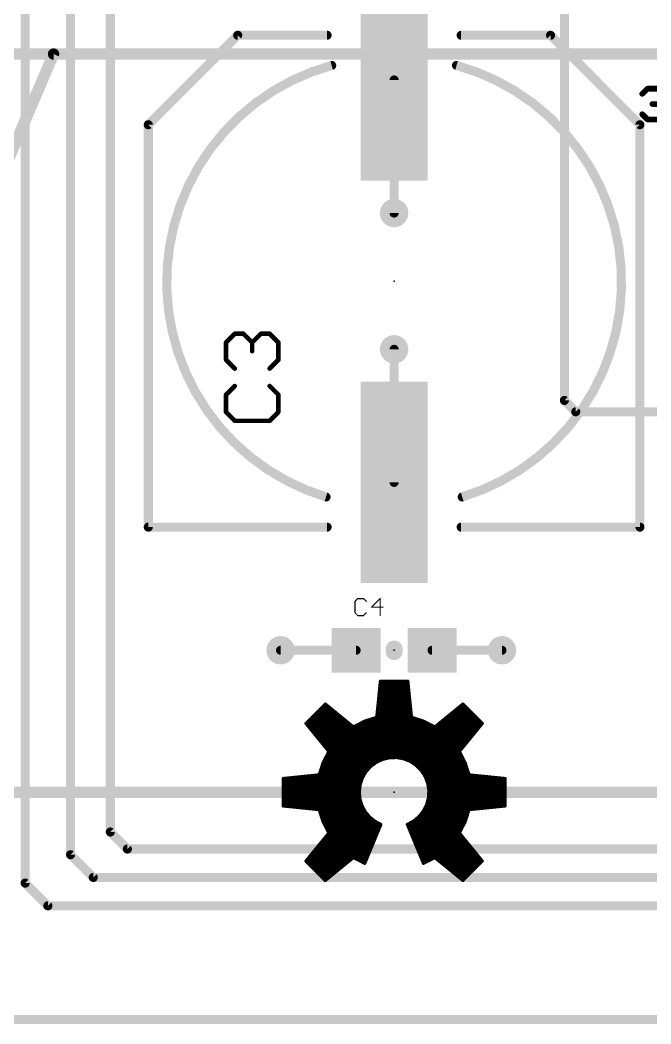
# Model space of a CAD drawing. Extents: x -0.1 to 74.4, y -25.4 to 49.6.
# Drawn here: x 10.68 to 24.8, y -0.1 to 22.35 of the extents above; entities that cross this region are included whole.
import ezdxf

# ---------------------------------------------------------------- set-up
doc = ezdxf.new("R2010")
doc.units = 0
for name, color, linetype in [('1', 12, 'CONTINUOUS'), ('15', 12, 'CONTINUOUS'), ('16', 132, 'CONTINUOUS'), ('18', 110, 'CONTINUOUS'), ('2', 132, 'CONTINUOUS'), ('20', 53, 'CONTINUOUS'), ('21', 41, 'CONTINUOUS'), ('23', 53, 'CONTINUOUS'), ('25', 253, 'CONTINUOUS')]:
    doc.layers.add(name, color=color, linetype=linetype)

# ---------------------------------------------------------------- blocks, each defined once
blk = doc.blocks.new('RECT')
blk.add_solid([(-0.5, -0.5), (0.5, -0.5), (-0.5, 0.5), (0.5, 0.5)])
blk = doc.blocks.new('ROUNDV')
at = {"const_width": 0.5}
blk.add_lwpolyline([(0, -0.25, 1), (0, 0.25, 1), (0, -0.25)], format="xyb", dxfattribs=at)

msp = doc.modelspace()

# ---------------------------------------------------------------- linework, layer by layer
at = {"layer": '1', "const_width": 0.2032}
for points in [[(22.86, 13.843), (22.86, 35.433)], [(19.05, 21.01), (19.05, 18.034)], [(19.05, 12.01), (19.05, 14.986)], [(23.114, 13.589), (22.86, 13.843)], [(29.972, 13.589), (23.114, 13.589)], [(18.2, 8.255), (16.51, 8.255)], [(19.9, 8.255), (21.463, 8.255)]]:
    msp.add_lwpolyline(points, dxfattribs=at)
at = {"layer": '1', "const_width": 0.1016}
for points in [[(19.1008, 21.01, 1), (18.9992, 21.01)], [(18.9992, 18.034, 1), (19.1008, 18.034)], [(19.1008, 14.986, 1), (18.9992, 14.986)], [(22.8959, 13.8789, 1), (22.8241, 13.8071)], [(22.8092, 13.843, 1), (22.9108, 13.843)], [(23.114, 13.6398, 1), (23.114, 13.5382)], [(23.0781, 13.5531, 1), (23.1499, 13.6249)], [(18.9992, 12.01, 1), (19.1008, 12.01)], [(16.51, 8.3058, 1), (16.51, 8.2042)], [(18.2, 8.2042, 1), (18.2, 8.3058)], [(19.9, 8.3058, 1), (19.9, 8.2042)], [(21.463, 8.2042, 1), (21.463, 8.3058)]]:
    msp.add_lwpolyline(points, format="xyb", dxfattribs=at)
at = {"layer": '15'}
for points, const_width in [([(11.43, 21.59), (7.62, 12.7)], 0.254), ([(45.72, 21.59), (11.43, 21.59)], 0.254), ([(0, 5.08), (45.72, 5.08)], 0.254), ([(71.12, 0), (2.54, 0)], 0.2032)]:
    msp.add_lwpolyline(points, dxfattribs=dict(at, const_width=const_width))
at = {"layer": '15', "const_width": 0.127}
for points in [[(11.43, 21.6535, 1), (11.43, 21.5265)], [(11.4884, 21.565, 1), (11.3716, 21.615)]]:
    msp.add_lwpolyline(points, format="xyb", dxfattribs=at)
at = {"layer": '16', "const_width": 0.2032}
for points in [[(11.811, 3.683), (11.811, 30.861)], [(10.795, 3.048), (10.795, 30.353)], [(12.7, 4.191), (12.7, 25.019)], [(13.081, 3.81), (12.7, 4.191)], [(44.704, 3.81), (13.081, 3.81)], [(12.319, 3.175), (11.811, 3.683)], [(11.303, 2.54), (10.795, 3.048)], [(45.466, 3.175), (12.319, 3.175)], [(46.228, 2.54), (11.303, 2.54)], [(71.12, 0), (2.54, 0)]]:
    msp.add_lwpolyline(points, dxfattribs=at)
at = {"layer": '16', "const_width": 0.1016}
for points in [[(12.7359, 4.2269, 1), (12.6641, 4.1551)], [(12.6492, 4.191, 1), (12.7508, 4.191)], [(13.081, 3.8608, 1), (13.081, 3.7592)], [(13.0451, 3.7741, 1), (13.1169, 3.8459)], [(11.8469, 3.7189, 1), (11.7751, 3.6471)], [(11.7602, 3.683, 1), (11.8618, 3.683)], [(10.8309, 3.0839, 1), (10.7591, 3.0121)], [(12.319, 3.2258, 1), (12.319, 3.1242)], [(12.2831, 3.1391, 1), (12.3549, 3.2109)], [(10.7442, 3.048, 1), (10.8458, 3.048)], [(11.303, 2.5908, 1), (11.303, 2.4892)], [(11.2671, 2.5041, 1), (11.3389, 2.5759)]]:
    msp.add_lwpolyline(points, format="xyb", dxfattribs=at)
at = {"layer": '2', "const_width": 0.254}
for points in [[(0, 21.59), (45.72, 21.59)], [(45.72, 5.08), (10.16, 5.08)]]:
    msp.add_lwpolyline(points, dxfattribs=at)
at = {"layer": '20', "const_width": 0.2032}
msp.add_lwpolyline([(71.12, 0), (2.54, 0)], dxfattribs=at)
at = {"layer": '21'}
for points, const_width in [([(13.55, 20.01), (15.55, 22.01)], 0.2032), ([(15.55, 22.01), (17.55, 22.01)], 0.2032), ([(22.55, 22.01), (20.55, 22.01)], 0.2032), ([(22.55, 22.01), (24.55, 20.01)], 0.2032), ([(24.6017, 20.7015), (24.7161, 20.8159)], 0.127), ([(24.7161, 20.8159), (24.9449, 20.8159)], 0.127), ([(24.9449, 20.4727), (24.8305, 20.4727)], 0.127), ([(24.7161, 20.1295), (24.6017, 20.2439)], 0.127), ([(13.55, 11.01), (13.55, 20.01)], 0.2032), ([(24.55, 11.01), (24.55, 20.01)], 0.2032), ([(24.9449, 20.1295), (24.7161, 20.1295)], 0.127), ([(17.55, 11.01), (13.55, 11.01)], 0.2032), ([(24.55, 11.01), (20.55, 11.01)], 0.2032), ([(19.05, 8.2829), (19.05, 8.2271)], 0.381), ([(18.7453, 7.5614), (18.6634, 6.7547)], 0.0762), ([(18.728, 7.3914), (19.372, 7.3914)], 0.0762), ([(18.7358, 7.4676), (19.3642, 7.4676)], 0.0762), ([(18.7435, 7.5438), (19.3565, 7.5438)], 0.0762), ([(19.3547, 7.5614), (18.7453, 7.5614)], 0.0762), ([(19.4366, 6.7547), (19.3547, 7.5614)], 0.0762), ([(18.7048, 7.1628), (19.3952, 7.1628)], 0.0762), ([(18.7126, 7.239), (19.3874, 7.239)], 0.0762), ([(18.7203, 7.3152), (19.3797, 7.3152)], 0.0762), ([(17.5108, 7.05), (17.08, 6.6192)], 0.0762), ([(17.395, 6.9342), (17.6528, 6.9342)], 0.0762), ([(17.4712, 7.0104), (17.5594, 7.0104)], 0.0762), ([(18.1392, 6.5376), (17.5108, 7.05)], 0.0762), ([(18.6816, 6.9342), (19.4184, 6.9342)], 0.0762), ([(18.6894, 7.0104), (19.4106, 7.0104)], 0.0762), ([(18.6971, 7.0866), (19.4029, 7.0866)], 0.0762), ([(20.5892, 7.05), (19.9608, 6.5376)], 0.0762), ([(20.4472, 6.9342), (20.705, 6.9342)], 0.0762), ([(20.5406, 7.0104), (20.6288, 7.0104)], 0.0762), ([(21.02, 6.6192), (20.5892, 7.05)], 0.0762), ([(17.1664, 6.7056), (17.9332, 6.7056)], 0.0762), ([(17.2426, 6.7818), (17.8397, 6.7818)], 0.0762), ([(17.3188, 6.858), (17.7463, 6.858)], 0.0762), ([(18.6634, 6.7547), (18.3923, 6.6679)], 0.0762), ([(18.51, 6.7056), (19.59, 6.7056)], 0.0762), ([(18.6662, 6.7818), (19.4338, 6.7818)], 0.0762), ([(18.6739, 6.858), (19.4261, 6.858)], 0.0762), ([(19.7077, 6.6679), (19.4366, 6.7547)], 0.0762), ([(20.1668, 6.7056), (20.9336, 6.7056)], 0.0762), ([(20.2603, 6.7818), (20.8574, 6.7818)], 0.0762), ([(20.3537, 6.858), (20.7812, 6.858)], 0.0762), ([(17.08, 6.6192), (17.5924, 5.9908)], 0.0762), ([(17.0902, 6.6294), (18.0266, 6.6294)], 0.0762), ([(17.1338, 6.5532), (18.1201, 6.5532)], 0.0762), ([(17.1959, 6.477), (20.904, 6.477)], 0.0762), ([(18.3923, 6.6679), (18.1392, 6.5376)], 0.0762), ([(18.1695, 6.5532), (19.9305, 6.5532)], 0.0762), ([(18.3175, 6.6294), (19.7825, 6.6294)], 0.0762), ([(19.9608, 6.5376), (19.7077, 6.6679)], 0.0762), ([(19.9799, 6.5532), (20.9662, 6.5532)], 0.0762), ([(20.0734, 6.6294), (21.0098, 6.6294)], 0.0762), ([(20.5076, 5.9908), (21.02, 6.6192)], 0.0762), ([(17.2581, 6.4008), (20.8419, 6.4008)], 0.0762), ([(17.3202, 6.3246), (20.7798, 6.3246)], 0.0762), ([(17.3824, 6.2484), (20.7176, 6.2484)], 0.0762), ([(17.4445, 6.1722), (20.6555, 6.1722)], 0.0762), ([(17.5066, 6.096), (20.5934, 6.096)], 0.0762), ([(17.5924, 5.9908), (17.4621, 5.7377)], 0.0762), ([(17.5289, 5.8674), (20.5711, 5.8674)], 0.0762), ([(17.5681, 5.9436), (20.5319, 5.9436)], 0.0762), ([(17.5688, 6.0198), (20.5312, 6.0198)], 0.0762), ([(18.6468, 5.7492), (18.7919, 5.8174)], 0.0762), ([(18.7919, 5.8174), (18.948, 5.8546)], 0.0762), ([(18.948, 5.8546), (19.1084, 5.8591)], 0.0762), ([(19.1084, 5.8591), (19.2663, 5.8308)], 0.0762), ([(19.2663, 5.8308), (19.415, 5.7708)], 0.0762), ([(20.6379, 5.7377), (20.5076, 5.9908)], 0.0762), ([(17.4621, 5.7377), (17.3753, 5.4666)], 0.0762), ([(17.4304, 5.6388), (18.5064, 5.6388)], 0.0762), ([(17.4548, 5.715), (18.6013, 5.715)], 0.0762), ([(17.4896, 5.7912), (18.7361, 5.7912)], 0.0762), ([(18.4128, 5.5321), (18.5186, 5.6527)], 0.0762), ([(18.5186, 5.6527), (18.6468, 5.7492)], 0.0762), ([(19.3643, 5.7912), (20.6104, 5.7912)], 0.0762), ([(19.415, 5.7708), (19.5484, 5.6816)], 0.0762), ([(19.4985, 5.715), (20.6452, 5.715)], 0.0762), ([(19.5484, 5.6816), (19.6608, 5.5671)], 0.0762), ([(19.5905, 5.6388), (20.6696, 5.6388)], 0.0762), ([(20.7247, 5.4666), (20.6379, 5.7377)], 0.0762), ([(17.3753, 5.4666), (16.5686, 5.3847)], 0.0762), ([(16.5686, 5.3847), (16.5686, 4.7753)], 0.0762), ([(16.8198, 5.4102), (18.3439, 5.4102)], 0.0762), ([(17.3816, 5.4864), (18.387, 5.4864)], 0.0762), ([(17.406, 5.5626), (18.4395, 5.5626)], 0.0762), ([(18.2852, 5.2396), (18.3339, 5.3924)], 0.0762), ([(18.3339, 5.3924), (18.4128, 5.5321)], 0.0762), ([(19.6608, 5.5671), (19.7474, 5.4321)], 0.0762), ([(19.6637, 5.5626), (20.694, 5.5626)], 0.0762), ([(19.7126, 5.4864), (20.7184, 5.4864)], 0.0762), ([(19.7474, 5.4321), (19.8046, 5.2822)], 0.0762), ([(19.7558, 5.4102), (21.2802, 5.4102)], 0.0762), ([(21.5314, 5.3847), (20.7247, 5.4666)], 0.0762), ([(21.5314, 4.7753), (21.5314, 5.3847)], 0.0762), ([(16.5686, 5.334), (18.3153, 5.334)], 0.0762), ([(16.5686, 5.2578), (18.291, 5.2578)], 0.0762), ([(16.5686, 5.1816), (18.2792, 5.1816)], 0.0762), ([(18.2687, 5.08), (18.2852, 5.2396)], 0.0762), ([(19.7849, 5.334), (21.5314, 5.334)], 0.0762), ([(19.8046, 5.2822), (19.83, 5.1238)], 0.0762), ([(19.8086, 5.2578), (21.5314, 5.2578)], 0.0762), ([(19.8208, 5.1816), (21.5314, 5.1816)], 0.0762), ([(16.5686, 5.1054), (18.2713, 5.1054)], 0.0762), ([(16.5686, 5.0292), (18.2737, 5.0292)], 0.0762), ([(16.5686, 4.953), (18.2812, 4.953)], 0.0762), ([(18.2837, 4.9276), (18.2687, 5.08)], 0.0762), ([(18.3282, 4.781), (18.2837, 4.9276)], 0.0762), ([(19.8225, 4.9636), (19.7825, 4.8082)], 0.0762), ([(19.8198, 4.953), (21.5314, 4.953)], 0.0762), ([(19.83, 5.1238), (19.8225, 4.9636)], 0.0762), ([(19.8256, 5.0292), (21.5314, 5.0292)], 0.0762), ([(19.8292, 5.1054), (21.5314, 5.1054)], 0.0762), ([(16.5686, 4.8768), (18.2991, 4.8768)], 0.0762), ([(16.5686, 4.8006), (18.3222, 4.8006)], 0.0762), ([(16.5686, 4.7753), (17.3753, 4.6934)], 0.0762), ([(17.07, 4.7244), (18.3584, 4.7244)], 0.0762), ([(17.3753, 4.6934), (17.4621, 4.4223)], 0.0762), ([(18.4004, 4.6459), (18.3282, 4.781)], 0.0762), ([(19.7825, 4.8082), (19.7115, 4.6644)], 0.0762), ([(19.7411, 4.7244), (21.03, 4.7244)], 0.0762), ([(19.7787, 4.8006), (21.5314, 4.8006)], 0.0762), ([(19.8002, 4.8768), (21.5314, 4.8768)], 0.0762), ([(20.6379, 4.4223), (20.7247, 4.6934)], 0.0762), ([(20.7247, 4.6934), (21.5314, 4.7753)], 0.0762), ([(17.3898, 4.6482), (18.3992, 4.6482)], 0.0762), ([(17.4141, 4.572), (18.461, 4.572)], 0.0762), ([(17.4385, 4.4958), (18.5362, 4.4958)], 0.0762), ([(18.4975, 4.5275), (18.4004, 4.6459)], 0.0762), ([(18.6159, 4.4304), (18.4975, 4.5275)], 0.0762), ([(19.6127, 4.538), (19.4901, 4.4345)], 0.0762), ([(19.5627, 4.4958), (20.6615, 4.4958)], 0.0762), ([(19.7115, 4.6644), (19.6127, 4.538)], 0.0762), ([(19.6393, 4.572), (20.6858, 4.572)], 0.0762), ([(19.6989, 4.6482), (20.7102, 4.6482)], 0.0762), ([(17.4621, 4.4223), (17.5924, 4.1692)], 0.0762), ([(17.4634, 4.4196), (18.6361, 4.4196)], 0.0762), ([(17.5027, 4.3434), (18.7449, 4.3434)], 0.0762), ([(17.5419, 4.2672), (18.7133, 4.2672)], 0.0762), ([(18.3922, 3.492), (18.751, 4.3582)], 0.0762), ([(18.751, 4.3582), (18.6159, 4.4304)], 0.0762), ([(19.4901, 4.4345), (19.349, 4.3582)], 0.0762), ([(19.349, 4.3582), (19.7078, 3.492)], 0.0762), ([(19.3551, 4.3434), (20.5973, 4.3434)], 0.0762), ([(19.3867, 4.2672), (20.5581, 4.2672)], 0.0762), ([(19.4626, 4.4196), (20.6365, 4.4196)], 0.0762), ([(20.5076, 4.1692), (20.6379, 4.4223)], 0.0762), ([(17.5924, 4.1692), (17.08, 3.5408)], 0.0762), ([(17.4859, 4.0386), (18.6186, 4.0386)], 0.0762), ([(17.548, 4.1148), (18.6502, 4.1148)], 0.0762), ([(17.5812, 4.191), (18.6817, 4.191)], 0.0762), ([(19.4183, 4.191), (20.5188, 4.191)], 0.0762), ([(19.4498, 4.1148), (20.552, 4.1148)], 0.0762), ([(19.4814, 4.0386), (20.6141, 4.0386)], 0.0762), ([(21.02, 3.5408), (20.5076, 4.1692)], 0.0762), ([(17.2995, 3.81), (18.5239, 3.81)], 0.0762), ([(17.3616, 3.8862), (18.5555, 3.8862)], 0.0762), ([(17.4238, 3.9624), (18.5871, 3.9624)], 0.0762), ([(19.5129, 3.9624), (20.6762, 3.9624)], 0.0762), ([(19.5445, 3.8862), (20.7384, 3.8862)], 0.0762), ([(19.5761, 3.81), (20.8005, 3.81)], 0.0762), ([(17.1131, 3.5814), (18.0889, 3.5814)], 0.0762), ([(17.1752, 3.6576), (18.4608, 3.6576)], 0.0762), ([(17.2374, 3.7338), (18.4924, 3.7338)], 0.0762), ([(17.5108, 3.11), (18.1392, 3.6224)], 0.0762), ([(18.1392, 3.6224), (18.3922, 3.492)], 0.0762), ([(18.2187, 3.5814), (18.4292, 3.5814)], 0.0762), ([(19.6076, 3.7338), (20.8626, 3.7338)], 0.0762), ([(19.6392, 3.6576), (20.9248, 3.6576)], 0.0762), ([(19.6708, 3.5814), (19.8813, 3.5814)], 0.0762), ([(19.7078, 3.492), (19.9608, 3.6224)], 0.0762), ([(19.9608, 3.6224), (20.5892, 3.11)], 0.0762), ([(20.0111, 3.5814), (20.9869, 3.5814)], 0.0762), ([(17.08, 3.5408), (17.5108, 3.11)], 0.0762), ([(17.1156, 3.5052), (17.9955, 3.5052)], 0.0762), ([(17.1918, 3.429), (17.902, 3.429)], 0.0762), ([(17.268, 3.3528), (17.8086, 3.3528)], 0.0762), ([(18.3666, 3.5052), (18.3977, 3.5052)], 0.0762), ([(19.7023, 3.5052), (19.7334, 3.5052)], 0.0762), ([(20.1045, 3.5052), (20.9844, 3.5052)], 0.0762), ([(20.198, 3.429), (20.9082, 3.429)], 0.0762), ([(20.2914, 3.3528), (20.832, 3.3528)], 0.0762), ([(20.5892, 3.11), (21.02, 3.5408)], 0.0762), ([(17.3442, 3.2766), (17.7151, 3.2766)], 0.0762), ([(17.4204, 3.2004), (17.6217, 3.2004)], 0.0762), ([(17.4966, 3.1242), (17.5282, 3.1242)], 0.0762), ([(20.3849, 3.2766), (20.7558, 3.2766)], 0.0762), ([(20.4783, 3.2004), (20.6796, 3.2004)], 0.0762), ([(20.5718, 3.1242), (20.6034, 3.1242)], 0.0762)]:
    msp.add_lwpolyline(points, dxfattribs=dict(at, const_width=const_width))
for points, const_width in [([(15.55, 22.0608, 1), (15.55, 21.9592)], 0.1016), ([(15.5859, 21.9741, 1), (15.5141, 22.0459)], 0.1016), ([(17.55, 21.9592, 1), (17.55, 22.0608)], 0.1016), ([(20.55, 22.0608, 1), (20.55, 21.9592)], 0.1016), ([(22.5859, 22.0459, 1), (22.5141, 21.9741)], 0.1016), ([(22.55, 21.9592, 1), (22.55, 22.0608)], 0.1016), ([(17.653, 21.336, 0.7516), (17.526, 11.684)], 0.2032), ([(17.6665, 21.287, 1), (17.6395, 21.385)], 0.1016), ([(20.574, 11.684, 0.7516), (20.447, 21.336)], 0.2032), ([(20.4605, 21.385, 1), (20.4335, 21.287)], 0.1016), ([(24.5792, 20.7239, 1), (24.6241, 20.679)], 0.0635), ([(24.7161, 20.8476, 1), (24.7161, 20.7841)], 0.0635), ([(24.7385, 20.7934, 1), (24.6936, 20.8383)], 0.0635), ([(24.8305, 20.5044, 1), (24.8305, 20.4409)], 0.0635), ([(24.6241, 20.2663, 1), (24.5792, 20.2214)], 0.0635), ([(13.6008, 20.01, 1), (13.4992, 20.01)], 0.1016), ([(13.5141, 20.0459, 1), (13.5859, 19.9741)], 0.1016), ([(24.6008, 20.01, 1), (24.4992, 20.01)], 0.1016), ([(24.5141, 19.9741, 1), (24.5859, 20.0459)], 0.1016), ([(24.7161, 20.1612, 1), (24.7161, 20.0978)], 0.0635), ([(24.6936, 20.107, 1), (24.7385, 20.152)], 0.0635), ([(17.5112, 11.6354, 1), (17.5408, 11.7326)], 0.1016), ([(20.5592, 11.7326, 1), (20.5888, 11.6354)], 0.1016), ([(13.55, 11.0608, 1), (13.55, 10.9592)], 0.1016), ([(13.4992, 11.01, 1), (13.6008, 11.01)], 0.1016), ([(17.55, 10.9592, 1), (17.55, 11.0608)], 0.1016), ([(20.55, 11.0608, 1), (20.55, 10.9592)], 0.1016), ([(24.4992, 11.01, 1), (24.6008, 11.01)], 0.1016), ([(24.55, 10.9592, 1), (24.55, 11.0608)], 0.1016), ([(19.1453, 8.2829, 1), (18.9548, 8.2829)], 0.1905), ([(18.9548, 8.2271, 1), (19.1453, 8.2271)], 0.1905), ([(18.728, 7.4104, 1), (18.728, 7.3723)], 0.0381), ([(18.7358, 7.4867, 1), (18.7358, 7.4486)], 0.0381), ([(18.7435, 7.5629, 1), (18.7435, 7.5248)], 0.0381), ([(18.7453, 7.5805, 1), (18.7453, 7.5424)], 0.0381), ([(18.7643, 7.5595, 1), (18.7263, 7.5633)], 0.0381), ([(19.3737, 7.5633, 1), (19.3357, 7.5595)], 0.0381), ([(19.3547, 7.5424, 1), (19.3547, 7.5805)], 0.0381), ([(19.3565, 7.5248, 1), (19.3565, 7.5629)], 0.0381), ([(19.3642, 7.4486, 1), (19.3642, 7.4867)], 0.0381), ([(19.372, 7.3723, 1), (19.372, 7.4104)], 0.0381), ([(18.7048, 7.1819, 1), (18.7048, 7.1438)], 0.0381), ([(18.7126, 7.2581, 1), (18.7126, 7.22)], 0.0381), ([(18.7203, 7.3342, 1), (18.7203, 7.2961)], 0.0381), ([(19.3797, 7.2961, 1), (19.3797, 7.3342)], 0.0381), ([(19.3874, 7.22, 1), (19.3874, 7.2581)], 0.0381), ([(19.3952, 7.1438, 1), (19.3952, 7.1819)], 0.0381), ([(17.395, 6.9533, 1), (17.395, 6.9152)], 0.0381), ([(17.4712, 7.0295, 1), (17.4712, 6.9914)], 0.0381), ([(17.5228, 7.0648, 1), (17.4988, 7.0352)], 0.0381), ([(17.5243, 7.0365, 1), (17.4973, 7.0635)], 0.0381), ([(17.5594, 6.9914, 1), (17.5594, 7.0295)], 0.0381), ([(17.6528, 6.9152, 1), (17.6528, 6.9533)], 0.0381), ([(18.6816, 6.9533, 1), (18.6816, 6.9152)], 0.0381), ([(18.6894, 7.0295, 1), (18.6894, 6.9914)], 0.0381), ([(18.6971, 7.1057, 1), (18.6971, 7.0676)], 0.0381), ([(19.4029, 7.0676, 1), (19.4029, 7.1057)], 0.0381), ([(19.4106, 6.9914, 1), (19.4106, 7.0295)], 0.0381), ([(19.4184, 6.9152, 1), (19.4184, 6.9533)], 0.0381), ([(20.4472, 6.9533, 1), (20.4472, 6.9152)], 0.0381), ([(20.5406, 7.0295, 1), (20.5406, 6.9914)], 0.0381), ([(20.6027, 7.0635, 1), (20.5757, 7.0365)], 0.0381), ([(20.6012, 7.0352, 1), (20.5772, 7.0648)], 0.0381), ([(20.6288, 6.9914, 1), (20.6288, 7.0295)], 0.0381), ([(20.705, 6.9152, 1), (20.705, 6.9533)], 0.0381), ([(17.1664, 6.7247, 1), (17.1664, 6.6866)], 0.0381), ([(17.2426, 6.8009, 1), (17.2426, 6.7628)], 0.0381), ([(17.3188, 6.8771, 1), (17.3188, 6.839)], 0.0381), ([(17.7463, 6.839, 1), (17.7463, 6.8771)], 0.0381), ([(17.8397, 6.7628, 1), (17.8397, 6.8009)], 0.0381), ([(17.9332, 6.6866, 1), (17.9332, 6.7247)], 0.0381), ([(18.51, 6.7247, 1), (18.51, 6.6866)], 0.0381), ([(18.6444, 6.7566, 1), (18.6824, 6.7528)], 0.0381), ([(18.6662, 6.8009, 1), (18.6662, 6.7628)], 0.0381), ([(18.6739, 6.8771, 1), (18.6739, 6.839)], 0.0381), ([(18.6692, 6.7366, 1), (18.6576, 6.7728)], 0.0381), ([(19.4424, 6.7728, 1), (19.4308, 6.7366)], 0.0381), ([(19.4176, 6.7528, 1), (19.4556, 6.7566)], 0.0381), ([(19.4261, 6.839, 1), (19.4261, 6.8771)], 0.0381), ([(19.4338, 6.7628, 1), (19.4338, 6.8009)], 0.0381), ([(19.59, 6.6866, 1), (19.59, 6.7247)], 0.0381), ([(20.1668, 6.7247, 1), (20.1668, 6.6866)], 0.0381), ([(20.2603, 6.8009, 1), (20.2603, 6.7628)], 0.0381), ([(20.3537, 6.8771, 1), (20.3537, 6.839)], 0.0381), ([(20.7812, 6.839, 1), (20.7812, 6.8771)], 0.0381), ([(20.8574, 6.7628, 1), (20.8574, 6.8009)], 0.0381), ([(20.9336, 6.6866, 1), (20.9336, 6.7247)], 0.0381), ([(17.0948, 6.6312, 1), (17.0652, 6.6072)], 0.0381), ([(17.0665, 6.6327, 1), (17.0935, 6.6057)], 0.0381), ([(17.0902, 6.6485, 1), (17.0902, 6.6104)], 0.0381), ([(17.1338, 6.5723, 1), (17.1338, 6.5342)], 0.0381), ([(17.1959, 6.4961, 1), (17.1959, 6.458)], 0.0381), ([(18.0266, 6.6104, 1), (18.0266, 6.6485)], 0.0381), ([(18.1201, 6.5342, 1), (18.1201, 6.5723)], 0.0381), ([(18.1305, 6.5545, 1), (18.1479, 6.5207)], 0.0381), ([(18.1272, 6.5228, 1), (18.1512, 6.5524)], 0.0381), ([(18.1695, 6.5723, 1), (18.1695, 6.5342)], 0.0381), ([(18.3175, 6.6485, 1), (18.3175, 6.6104)], 0.0381), ([(18.3865, 6.6861, 1), (18.3981, 6.6498)], 0.0381), ([(18.401, 6.651, 1), (18.3836, 6.6849)], 0.0381), ([(19.7164, 6.6849, 1), (19.699, 6.651)], 0.0381), ([(19.7019, 6.6498, 1), (19.7135, 6.6861)], 0.0381), ([(19.7825, 6.6104, 1), (19.7825, 6.6485)], 0.0381), ([(19.9305, 6.5342, 1), (19.9305, 6.5723)], 0.0381), ([(19.9488, 6.5524, 1), (19.9728, 6.5228)], 0.0381), ([(19.9521, 6.5207, 1), (19.9695, 6.5545)], 0.0381), ([(19.9799, 6.5723, 1), (19.9799, 6.5342)], 0.0381), ([(20.0734, 6.6485, 1), (20.0734, 6.6104)], 0.0381), ([(20.904, 6.458, 1), (20.904, 6.4961)], 0.0381), ([(20.9662, 6.5342, 1), (20.9662, 6.5723)], 0.0381), ([(21.0348, 6.6072, 1), (21.0052, 6.6312)], 0.0381), ([(21.0065, 6.6057, 1), (21.0335, 6.6327)], 0.0381), ([(21.0098, 6.6104, 1), (21.0098, 6.6485)], 0.0381), ([(17.2581, 6.4199, 1), (17.2581, 6.3818)], 0.0381), ([(17.3202, 6.3437, 1), (17.3202, 6.3056)], 0.0381), ([(17.3824, 6.2675, 1), (17.3824, 6.2294)], 0.0381), ([(20.7176, 6.2294, 1), (20.7176, 6.2675)], 0.0381), ([(20.7798, 6.3056, 1), (20.7798, 6.3437)], 0.0381), ([(20.8419, 6.3818, 1), (20.8419, 6.4199)], 0.0381), ([(17.4445, 6.1913, 1), (17.4445, 6.1532)], 0.0381), ([(17.5066, 6.1151, 1), (17.5066, 6.077)], 0.0381), ([(20.5934, 6.077, 1), (20.5934, 6.1151)], 0.0381), ([(20.6555, 6.1532, 1), (20.6555, 6.1913)], 0.0381), ([(17.5289, 5.8864, 1), (17.5289, 5.8483)], 0.0381), ([(17.5681, 5.9627, 1), (17.5681, 5.9245)], 0.0381), ([(17.5688, 6.0389, 1), (17.5688, 6.0008)], 0.0381), ([(17.6093, 5.9821, 1), (17.5755, 5.9995)], 0.0381), ([(17.5776, 5.9788, 1), (17.6072, 6.0028)], 0.0381), ([(18.7875, 5.836, 1), (18.7963, 5.7989)], 0.0381), ([(18.8, 5.8002, 1), (18.7838, 5.8347)], 0.0381), ([(18.9475, 5.8736, 1), (18.9485, 5.8356)], 0.0381), ([(18.9524, 5.8361, 1), (18.9436, 5.8731)], 0.0381), ([(19.1117, 5.8779, 1), (19.105, 5.8403)], 0.0381), ([(19.1089, 5.8401, 1), (19.1078, 5.8781)], 0.0381), ([(19.2734, 5.8484, 1), (19.2591, 5.8131)], 0.0381), ([(19.2629, 5.812, 1), (19.2696, 5.8495)], 0.0381), ([(20.5245, 5.9995, 1), (20.4907, 5.9821)], 0.0381), ([(20.4928, 6.0028, 1), (20.5224, 5.9788)], 0.0381), ([(20.5312, 6.0008, 1), (20.5312, 6.0389)], 0.0381), ([(20.5319, 5.9245, 1), (20.5319, 5.9627)], 0.0381), ([(20.5711, 5.8483, 1), (20.5711, 5.8864)], 0.0381), ([(17.4304, 5.6579, 1), (17.4304, 5.6198)], 0.0381), ([(17.4548, 5.734, 1), (17.4548, 5.6959)], 0.0381), ([(17.4451, 5.7464, 1), (17.479, 5.729)], 0.0381), ([(17.4802, 5.7319, 1), (17.4439, 5.7435)], 0.0381), ([(17.4896, 5.8102, 1), (17.4896, 5.7721)], 0.0381), ([(18.5071, 5.6679, 1), (18.53, 5.6375)], 0.0381), ([(18.5329, 5.6402, 1), (18.5042, 5.6653)], 0.0381), ([(18.5064, 5.6198, 1), (18.5064, 5.6579)], 0.0381), ([(18.6013, 5.6959, 1), (18.6013, 5.734)], 0.0381), ([(18.6386, 5.7664, 1), (18.6549, 5.7319)], 0.0381), ([(18.6582, 5.734, 1), (18.6353, 5.7644)], 0.0381), ([(18.7361, 5.7721, 1), (18.7361, 5.8102)], 0.0381), ([(19.3643, 5.8102, 1), (19.3643, 5.7721)], 0.0381), ([(19.4256, 5.7866, 1), (19.4045, 5.7549)], 0.0381), ([(19.4079, 5.7531, 1), (19.4222, 5.7884)], 0.0381), ([(19.4985, 5.734, 1), (19.4985, 5.6959)], 0.0381), ([(19.562, 5.695, 1), (19.5348, 5.6683)], 0.0381), ([(19.5378, 5.6658, 1), (19.559, 5.6975)], 0.0381), ([(19.5905, 5.6579, 1), (19.5905, 5.6198)], 0.0381), ([(20.6104, 5.7721, 1), (20.6104, 5.8102)], 0.0381), ([(20.6561, 5.7435, 1), (20.6198, 5.7319)], 0.0381), ([(20.621, 5.729, 1), (20.6549, 5.7464)], 0.0381), ([(20.6452, 5.6959, 1), (20.6452, 5.734)], 0.0381), ([(20.6696, 5.6198, 1), (20.6696, 5.6579)], 0.0381), ([(16.5877, 5.3847, 1), (16.5495, 5.3847)], 0.0381), ([(16.5667, 5.4037, 1), (16.5705, 5.3657)], 0.0381), ([(16.8198, 5.4293, 1), (16.8198, 5.3912)], 0.0381), ([(17.3572, 5.4724, 1), (17.3934, 5.4608)], 0.0381), ([(17.3816, 5.5055, 1), (17.3816, 5.4674)], 0.0381), ([(17.3772, 5.4476, 1), (17.3734, 5.4856)], 0.0381), ([(17.406, 5.5817, 1), (17.406, 5.5436)], 0.0381), ([(18.3173, 5.4018, 1), (18.3505, 5.3831)], 0.0381), ([(18.352, 5.3866, 1), (18.3157, 5.3982)], 0.0381), ([(18.3439, 5.3912, 1), (18.3439, 5.4293)], 0.0381), ([(18.387, 5.4674, 1), (18.387, 5.5055)], 0.0381), ([(18.3985, 5.5447, 1), (18.4271, 5.5195)], 0.0381), ([(18.4294, 5.5227, 1), (18.3962, 5.5415)], 0.0381), ([(18.4395, 5.5436, 1), (18.4395, 5.5817)], 0.0381), ([(19.6768, 5.5774, 1), (19.6448, 5.5569)], 0.0381), ([(19.6637, 5.5817, 1), (19.6637, 5.5436)], 0.0381), ([(19.6472, 5.5538, 1), (19.6744, 5.5805)], 0.0381), ([(19.7126, 5.5055, 1), (19.7126, 5.4674)], 0.0381), ([(19.7652, 5.4389, 1), (19.7296, 5.4253)], 0.0381), ([(19.7314, 5.4218, 1), (19.7635, 5.4424)], 0.0381), ([(19.7558, 5.4293, 1), (19.7558, 5.3912)], 0.0381), ([(20.694, 5.5436, 1), (20.694, 5.5817)], 0.0381), ([(20.7266, 5.4856, 1), (20.7228, 5.4476)], 0.0381), ([(20.7066, 5.4608, 1), (20.7428, 5.4724)], 0.0381), ([(20.7184, 5.4674, 1), (20.7184, 5.5055)], 0.0381), ([(21.2802, 5.3912, 1), (21.2802, 5.4293)], 0.0381), ([(21.5505, 5.3847, 1), (21.5124, 5.3847)], 0.0381), ([(21.5295, 5.3657, 1), (21.5333, 5.4037)], 0.0381), ([(16.5686, 5.3531, 1), (16.5686, 5.315)], 0.0381), ([(16.5686, 5.2769, 1), (16.5686, 5.2388)], 0.0381), ([(16.5686, 5.2007, 1), (16.5686, 5.1626)], 0.0381), ([(18.267, 5.2454, 1), (18.3033, 5.2338)], 0.0381), ([(18.3041, 5.2376, 1), (18.2662, 5.2415)], 0.0381), ([(18.2792, 5.1626, 1), (18.2792, 5.2007)], 0.0381), ([(18.291, 5.2388, 1), (18.291, 5.2769)], 0.0381), ([(18.3153, 5.315, 1), (18.3153, 5.3531)], 0.0381), ([(19.7849, 5.3531, 1), (19.7849, 5.315)], 0.0381), ([(19.8235, 5.2852, 1), (19.7858, 5.2792)], 0.0381), ([(19.7868, 5.2754, 1), (19.8224, 5.289)], 0.0381), ([(19.8086, 5.2769, 1), (19.8086, 5.2388)], 0.0381), ([(19.8208, 5.2007, 1), (19.8208, 5.1626)], 0.0381), ([(21.5314, 5.315, 1), (21.5314, 5.3531)], 0.0381), ([(21.5314, 5.2388, 1), (21.5314, 5.2769)], 0.0381), ([(21.5314, 5.1626, 1), (21.5314, 5.2007)], 0.0381), ([(16.5686, 5.1245, 1), (16.5686, 5.0864)], 0.0381), ([(16.5686, 5.0483, 1), (16.5686, 5.0102)], 0.0381), ([(16.5686, 4.9721, 1), (16.5686, 4.934)], 0.0381), ([(18.2877, 5.0819, 1), (18.2497, 5.0781)], 0.0381), ([(18.2498, 5.082, 1), (18.2876, 5.078)], 0.0381), ([(18.3019, 4.9331, 1), (18.2655, 4.922)], 0.0381), ([(18.2647, 4.9257, 1), (18.3027, 4.9294)], 0.0381), ([(18.2713, 5.0864, 1), (18.2713, 5.1245)], 0.0381), ([(18.2737, 5.0102, 1), (18.2737, 5.0483)], 0.0381), ([(18.2812, 4.934, 1), (18.2812, 4.9721)], 0.0381), ([(19.8198, 4.9721, 1), (19.8198, 4.934)], 0.0381), ([(19.8035, 4.9645, 1), (19.8416, 4.9627)], 0.0381), ([(19.841, 4.9588, 1), (19.8041, 4.9683)], 0.0381), ([(19.8256, 5.0483, 1), (19.8256, 5.0102)], 0.0381), ([(19.8292, 5.1245, 1), (19.8292, 5.0864)], 0.0381), ([(19.8491, 5.1229, 1), (19.811, 5.1247)], 0.0381), ([(19.8112, 5.1208, 1), (19.8488, 5.1268)], 0.0381), ([(21.5314, 5.0864, 1), (21.5314, 5.1245)], 0.0381), ([(21.5314, 5.0102, 1), (21.5314, 5.0483)], 0.0381), ([(21.5314, 4.934, 1), (21.5314, 4.9721)], 0.0381), ([(16.5495, 4.7753, 1), (16.5877, 4.7753)], 0.0381), ([(16.5686, 4.8959, 1), (16.5686, 4.8578)], 0.0381), ([(16.5686, 4.8197, 1), (16.5686, 4.7816)], 0.0381), ([(16.5705, 4.7943, 1), (16.5667, 4.7563)], 0.0381), ([(17.07, 4.7435, 1), (17.07, 4.7054)], 0.0381), ([(17.3934, 4.6992, 1), (17.3572, 4.6876)], 0.0381), ([(17.3734, 4.6744, 1), (17.3772, 4.7124)], 0.0381), ([(18.2991, 4.8578, 1), (18.2991, 4.8959)], 0.0381), ([(18.345, 4.79, 1), (18.3114, 4.772)], 0.0381), ([(18.3099, 4.7755, 1), (18.3464, 4.7865)], 0.0381), ([(18.3222, 4.7816, 1), (18.3222, 4.8197)], 0.0381), ([(18.3584, 4.7054, 1), (18.3584, 4.7435)], 0.0381), ([(19.7411, 4.7435, 1), (19.7411, 4.7054)], 0.0381), ([(19.7787, 4.8197, 1), (19.7787, 4.7816)], 0.0381), ([(19.764, 4.813, 1), (19.8009, 4.8035)], 0.0381), ([(19.7996, 4.7998, 1), (19.7654, 4.8167)], 0.0381), ([(19.8002, 4.8959, 1), (19.8002, 4.8578)], 0.0381), ([(20.7228, 4.7124, 1), (20.7266, 4.6744)], 0.0381), ([(20.7428, 4.6876, 1), (20.7066, 4.6992)], 0.0381), ([(21.03, 4.7054, 1), (21.03, 4.7435)], 0.0381), ([(21.5124, 4.7753, 1), (21.5505, 4.7753)], 0.0381), ([(21.5333, 4.7563, 1), (21.5295, 4.7943)], 0.0381), ([(21.5314, 4.8578, 1), (21.5314, 4.8959)], 0.0381), ([(21.5314, 4.7816, 1), (21.5314, 4.8197)], 0.0381), ([(17.3898, 4.6673, 1), (17.3898, 4.6292)], 0.0381), ([(17.4141, 4.5911, 1), (17.4141, 4.553)], 0.0381), ([(17.4385, 4.5149, 1), (17.4385, 4.4768)], 0.0381), ([(18.4151, 4.658, 1), (18.3856, 4.6339)], 0.0381), ([(18.3836, 4.637, 1), (18.4172, 4.6549)], 0.0381), ([(18.3992, 4.6292, 1), (18.3992, 4.6673)], 0.0381), ([(18.461, 4.553, 1), (18.461, 4.5911)], 0.0381), ([(18.5096, 4.5423, 1), (18.4854, 4.5128)], 0.0381), ([(18.4828, 4.5155, 1), (18.5123, 4.5396)], 0.0381), ([(18.5362, 4.4768, 1), (18.5362, 4.5149)], 0.0381), ([(19.5627, 4.5149, 1), (19.5627, 4.4768)], 0.0381), ([(19.5977, 4.5497, 1), (19.6277, 4.5263)], 0.0381), ([(19.625, 4.5234, 1), (19.6004, 4.5526)], 0.0381), ([(19.6393, 4.5911, 1), (19.6393, 4.553)], 0.0381), ([(19.6989, 4.6673, 1), (19.6989, 4.6292)], 0.0381), ([(19.6944, 4.6728, 1), (19.7286, 4.6559)], 0.0381), ([(19.7265, 4.6526, 1), (19.6965, 4.6761)], 0.0381), ([(20.6615, 4.4768, 1), (20.6615, 4.5149)], 0.0381), ([(20.6858, 4.553, 1), (20.6858, 4.5911)], 0.0381), ([(20.7102, 4.6292, 1), (20.7102, 4.6673)], 0.0381), ([(17.479, 4.431, 1), (17.4451, 4.4136)], 0.0381), ([(17.4439, 4.4165, 1), (17.4802, 4.4281)], 0.0381), ([(17.4634, 4.4386, 1), (17.4634, 4.4005)], 0.0381), ([(17.5027, 4.3624, 1), (17.5027, 4.3243)], 0.0381), ([(17.5419, 4.2862, 1), (17.5419, 4.2481)], 0.0381), ([(18.6249, 4.4472, 1), (18.6069, 4.4136)], 0.0381), ([(18.6038, 4.4157, 1), (18.628, 4.4451)], 0.0381), ([(18.6361, 4.4005, 1), (18.6361, 4.4386)], 0.0381), ([(18.7133, 4.2481, 1), (18.7133, 4.2862)], 0.0381), ([(18.7686, 4.3509, 1), (18.7334, 4.3655)], 0.0381), ([(18.742, 4.3414, 1), (18.76, 4.375)], 0.0381), ([(18.7449, 4.3243, 1), (18.7449, 4.3624)], 0.0381), ([(19.3399, 4.375, 1), (19.3581, 4.3414)], 0.0381), ([(19.3666, 4.3655, 1), (19.3314, 4.3509)], 0.0381), ([(19.3551, 4.3624, 1), (19.3551, 4.3243)], 0.0381), ([(19.3867, 4.2862, 1), (19.3867, 4.2481)], 0.0381), ([(19.4626, 4.4386, 1), (19.4626, 4.4005)], 0.0381), ([(19.4778, 4.449, 1), (19.5024, 4.4199)], 0.0381), ([(19.4992, 4.4177, 1), (19.4811, 4.4512)], 0.0381), ([(20.5581, 4.2481, 1), (20.5581, 4.2862)], 0.0381), ([(20.5973, 4.3243, 1), (20.5973, 4.3624)], 0.0381), ([(20.6198, 4.4281, 1), (20.6561, 4.4165)], 0.0381), ([(20.6549, 4.4136, 1), (20.621, 4.431)], 0.0381), ([(20.6365, 4.4005, 1), (20.6365, 4.4386)], 0.0381), ([(17.4859, 4.0577, 1), (17.4859, 4.0196)], 0.0381), ([(17.548, 4.1338, 1), (17.548, 4.0957)], 0.0381), ([(17.5812, 4.21, 1), (17.5812, 4.1719)], 0.0381), ([(17.5755, 4.1605, 1), (17.6093, 4.1779)], 0.0381), ([(17.6072, 4.1572, 1), (17.5776, 4.1812)], 0.0381), ([(18.6186, 4.0196, 1), (18.6186, 4.0577)], 0.0381), ([(18.6502, 4.0957, 1), (18.6502, 4.1338)], 0.0381), ([(18.6817, 4.1719, 1), (18.6817, 4.21)], 0.0381), ([(19.4183, 4.21, 1), (19.4183, 4.1719)], 0.0381), ([(19.4498, 4.1338, 1), (19.4498, 4.0957)], 0.0381), ([(19.4814, 4.0577, 1), (19.4814, 4.0196)], 0.0381), ([(20.5224, 4.1812, 1), (20.4928, 4.1572)], 0.0381), ([(20.4907, 4.1779, 1), (20.5245, 4.1605)], 0.0381), ([(20.5188, 4.1719, 1), (20.5188, 4.21)], 0.0381), ([(20.552, 4.0957, 1), (20.552, 4.1338)], 0.0381), ([(20.6141, 4.0196, 1), (20.6141, 4.0577)], 0.0381), ([(17.2995, 3.8291, 1), (17.2995, 3.791)], 0.0381), ([(17.3616, 3.9053, 1), (17.3616, 3.8672)], 0.0381), ([(17.4238, 3.9815, 1), (17.4238, 3.9434)], 0.0381), ([(18.5239, 3.791, 1), (18.5239, 3.8291)], 0.0381), ([(18.5555, 3.8672, 1), (18.5555, 3.9053)], 0.0381), ([(18.5871, 3.9434, 1), (18.5871, 3.9815)], 0.0381), ([(19.5129, 3.9815, 1), (19.5129, 3.9434)], 0.0381), ([(19.5445, 3.9053, 1), (19.5445, 3.8672)], 0.0381), ([(19.5761, 3.8291, 1), (19.5761, 3.791)], 0.0381), ([(20.6762, 3.9434, 1), (20.6762, 3.9815)], 0.0381), ([(20.7384, 3.8672, 1), (20.7384, 3.9053)], 0.0381), ([(20.8005, 3.791, 1), (20.8005, 3.8291)], 0.0381), ([(17.1131, 3.6005, 1), (17.1131, 3.5624)], 0.0381), ([(17.1752, 3.6766, 1), (17.1752, 3.6385)], 0.0381), ([(17.2374, 3.7529, 1), (17.2374, 3.7147)], 0.0381), ([(18.0889, 3.5624, 1), (18.0889, 3.6005)], 0.0381), ([(18.1479, 3.6393, 1), (18.1305, 3.6055)], 0.0381), ([(18.1512, 3.6076, 1), (18.1272, 3.6372)], 0.0381), ([(18.2187, 3.6005, 1), (18.2187, 3.5624)], 0.0381), ([(18.4292, 3.5624, 1), (18.4292, 3.6005)], 0.0381), ([(18.4608, 3.6385, 1), (18.4608, 3.6766)], 0.0381), ([(18.4924, 3.7147, 1), (18.4924, 3.7529)], 0.0381), ([(19.6076, 3.7529, 1), (19.6076, 3.7147)], 0.0381), ([(19.6392, 3.6766, 1), (19.6392, 3.6385)], 0.0381), ([(19.6708, 3.6005, 1), (19.6708, 3.5624)], 0.0381), ([(19.8813, 3.5624, 1), (19.8813, 3.6005)], 0.0381), ([(19.9728, 3.6372, 1), (19.9488, 3.6076)], 0.0381), ([(19.9695, 3.6055, 1), (19.9521, 3.6393)], 0.0381), ([(20.0111, 3.6005, 1), (20.0111, 3.5624)], 0.0381), ([(20.8626, 3.7147, 1), (20.8626, 3.7529)], 0.0381), ([(20.9248, 3.6385, 1), (20.9248, 3.6766)], 0.0381), ([(20.9869, 3.5624, 1), (20.9869, 3.6005)], 0.0381), ([(17.0935, 3.5543, 1), (17.0665, 3.5273)], 0.0381), ([(17.0652, 3.5528, 1), (17.0948, 3.5288)], 0.0381), ([(17.1156, 3.5243, 1), (17.1156, 3.4862)], 0.0381), ([(17.1918, 3.4481, 1), (17.1918, 3.41)], 0.0381), ([(17.268, 3.3719, 1), (17.268, 3.3338)], 0.0381), ([(17.8086, 3.3338, 1), (17.8086, 3.3719)], 0.0381), ([(17.902, 3.41, 1), (17.902, 3.4481)], 0.0381), ([(17.9955, 3.4862, 1), (17.9955, 3.5243)], 0.0381), ([(18.3666, 3.5243, 1), (18.3666, 3.4862)], 0.0381), ([(18.3746, 3.4993, 1), (18.4098, 3.4847)], 0.0381), ([(18.3835, 3.4751, 1), (18.4009, 3.5089)], 0.0381), ([(18.3977, 3.4862, 1), (18.3977, 3.5243)], 0.0381), ([(19.7023, 3.5243, 1), (19.7023, 3.4862)], 0.0381), ([(19.6991, 3.5089, 1), (19.7165, 3.4751)], 0.0381), ([(19.6902, 3.4847, 1), (19.7254, 3.4993)], 0.0381), ([(19.7334, 3.4862, 1), (19.7334, 3.5243)], 0.0381), ([(20.1045, 3.5243, 1), (20.1045, 3.4862)], 0.0381), ([(20.198, 3.4481, 1), (20.198, 3.41)], 0.0381), ([(20.2914, 3.3719, 1), (20.2914, 3.3338)], 0.0381), ([(20.832, 3.3338, 1), (20.832, 3.3719)], 0.0381), ([(20.9082, 3.41, 1), (20.9082, 3.4481)], 0.0381), ([(20.9844, 3.4862, 1), (20.9844, 3.5243)], 0.0381), ([(21.0052, 3.5288, 1), (21.0348, 3.5528)], 0.0381), ([(21.0335, 3.5273, 1), (21.0065, 3.5543)], 0.0381), ([(17.3442, 3.2957, 1), (17.3442, 3.2576)], 0.0381), ([(17.4204, 3.2195, 1), (17.4204, 3.1814)], 0.0381), ([(17.4966, 3.1433, 1), (17.4966, 3.1052)], 0.0381), ([(17.4988, 3.1248, 1), (17.5228, 3.0952)], 0.0381), ([(17.5282, 3.1052, 1), (17.5282, 3.1433)], 0.0381), ([(17.6217, 3.1814, 1), (17.6217, 3.2195)], 0.0381), ([(17.7151, 3.2576, 1), (17.7151, 3.2957)], 0.0381), ([(20.3849, 3.2957, 1), (20.3849, 3.2576)], 0.0381), ([(20.4783, 3.2195, 1), (20.4783, 3.1814)], 0.0381), ([(20.5718, 3.1433, 1), (20.5718, 3.1052)], 0.0381), ([(20.5772, 3.0952, 1), (20.6012, 3.1248)], 0.0381), ([(20.6034, 3.1052, 1), (20.6034, 3.1433)], 0.0381), ([(20.6796, 3.1814, 1), (20.6796, 3.2195)], 0.0381), ([(20.7558, 3.2576, 1), (20.7558, 3.2957)], 0.0381), ([(17.4973, 3.0965, 1), (17.5243, 3.1235)], 0.0381), ([(20.5757, 3.1235, 1), (20.6027, 3.0965)], 0.0381)]:
    msp.add_lwpolyline(points, format="xyb", dxfattribs=dict(at, const_width=const_width))
at = {"layer": '23'}
for p in [(19.05, 16.51), (19.05, 8.255), (19.05, 5.08)]:
    msp.add_point(p, dxfattribs=at)
at = {"layer": '25'}
for points, const_width in [([(15.2898, 15.1399), (15.4847, 15.3348)], 0.1016), ([(15.4847, 15.3348), (15.6796, 15.3348)], 0.1016), ([(15.6796, 15.3348), (15.8745, 15.1399)], 0.1016), ([(15.8745, 15.1399), (16.0694, 15.3348)], 0.1016), ([(16.0694, 15.3348), (16.2643, 15.3348)], 0.1016), ([(16.2643, 15.3348), (16.4592, 15.1399)], 0.1016), ([(15.2898, 14.7501), (15.2898, 15.1399)], 0.1016), ([(15.8745, 15.1399), (15.8745, 14.945)], 0.1016), ([(16.4592, 15.1399), (16.4592, 14.7501)], 0.1016), ([(15.4847, 14.5552), (15.2898, 14.7501)], 0.1016), ([(16.4592, 14.7501), (16.2643, 14.5552)], 0.1016), ([(15.4847, 14.1654), (15.2898, 13.9705)], 0.1016), ([(16.4592, 13.9705), (16.2643, 14.1654)], 0.1016), ([(15.2898, 13.9705), (15.2898, 13.5807)], 0.1016), ([(16.4592, 13.5807), (16.4592, 13.9705)], 0.1016), ([(15.2898, 13.5807), (15.4847, 13.3858)], 0.1016), ([(16.2643, 13.3858), (16.4592, 13.5807)], 0.1016), ([(15.4847, 13.3858), (16.2643, 13.3858)], 0.1016), ([(18.2373, 9.411), (18.1737, 9.3475)], 0.0254), ([(18.1737, 9.3475), (18.1737, 9.0933)], 0.0254), ([(18.3644, 9.411), (18.2373, 9.411)], 0.0254), ([(18.4279, 9.3475), (18.3644, 9.411)], 0.0254), ([(18.7386, 9.411), (18.5479, 9.2204)], 0.0254), ([(18.5479, 9.2204), (18.8021, 9.2204)], 0.0254), ([(18.7386, 9.0297), (18.7386, 9.411)], 0.0254), ([(18.1737, 9.0933), (18.2373, 9.0297)], 0.0254), ([(18.2373, 9.0297), (18.3644, 9.0297)], 0.0254), ([(18.3644, 9.0297), (18.4279, 9.0933)], 0.0254)]:
    msp.add_lwpolyline(points, dxfattribs=dict(at, const_width=const_width))
for points, const_width in [([(15.4847, 15.3602, 1), (15.4847, 15.3094)], 0.0508), ([(15.5027, 15.3168, 1), (15.4667, 15.3528)], 0.0508), ([(15.6976, 15.3528, 1), (15.6616, 15.3168)], 0.0508), ([(15.6796, 15.3094, 1), (15.6796, 15.3602)], 0.0508), ([(16.0694, 15.3602, 1), (16.0694, 15.3094)], 0.0508), ([(16.0874, 15.3168, 1), (16.0514, 15.3528)], 0.0508), ([(16.2823, 15.3528, 1), (16.2463, 15.3168)], 0.0508), ([(16.2643, 15.3094, 1), (16.2643, 15.3602)], 0.0508), ([(15.2718, 15.1579, 1), (15.3078, 15.1219)], 0.0508), ([(15.3152, 15.1399, 1), (15.2644, 15.1399)], 0.0508), ([(15.8565, 15.1579, 1), (15.8925, 15.1219)], 0.0508), ([(15.8999, 15.1399, 1), (15.8491, 15.1399)], 0.0508), ([(15.8565, 15.1219, 1), (15.8925, 15.1579)], 0.0508), ([(16.4846, 15.1399, 1), (16.4338, 15.1399)], 0.0508), ([(16.4412, 15.1219, 1), (16.4772, 15.1579)], 0.0508), ([(15.8491, 14.945, 1), (15.8999, 14.945)], 0.0508), ([(15.3078, 14.7681, 1), (15.2718, 14.7321)], 0.0508), ([(15.2644, 14.7501, 1), (15.3152, 14.7501)], 0.0508), ([(15.4667, 14.5372, 1), (15.5027, 14.5732)], 0.0508), ([(16.2463, 14.5732, 1), (16.2823, 14.5372)], 0.0508), ([(16.4338, 14.7501, 1), (16.4846, 14.7501)], 0.0508), ([(16.4772, 14.7321, 1), (16.4412, 14.7681)], 0.0508), ([(15.5027, 14.1474, 1), (15.4667, 14.1834)], 0.0508), ([(16.2823, 14.1834, 1), (16.2463, 14.1474)], 0.0508), ([(15.2718, 13.9885, 1), (15.3078, 13.9525)], 0.0508), ([(15.3152, 13.9705, 1), (15.2644, 13.9705)], 0.0508), ([(16.4846, 13.9705, 1), (16.4338, 13.9705)], 0.0508), ([(16.4412, 13.9525, 1), (16.4772, 13.9885)], 0.0508), ([(15.3078, 13.5987, 1), (15.2718, 13.5627)], 0.0508), ([(15.2644, 13.5807, 1), (15.3152, 13.5807)], 0.0508), ([(16.4338, 13.5807, 1), (16.4846, 13.5807)], 0.0508), ([(16.4772, 13.5627, 1), (16.4412, 13.5987)], 0.0508), ([(15.4847, 13.4112, 1), (15.4847, 13.3604)], 0.0508), ([(15.4667, 13.3678, 1), (15.5027, 13.4038)], 0.0508), ([(16.2463, 13.4038, 1), (16.2823, 13.3678)], 0.0508), ([(16.2643, 13.3604, 1), (16.2643, 13.4112)], 0.0508), ([(18.1801, 9.3475, 1), (18.1673, 9.3475)], 0.0127), ([(18.1692, 9.352, 1), (18.1782, 9.343)], 0.0127), ([(18.2373, 9.4174, 1), (18.2373, 9.4047)], 0.0127), ([(18.2417, 9.4065, 1), (18.2328, 9.4155)], 0.0127), ([(18.3689, 9.4155, 1), (18.3599, 9.4065)], 0.0127), ([(18.3644, 9.4047, 1), (18.3644, 9.4174)], 0.0127), ([(18.4234, 9.343, 1), (18.4324, 9.352)], 0.0127), ([(18.5479, 9.2267, 1), (18.5479, 9.214)], 0.0127), ([(18.5434, 9.2249, 1), (18.5524, 9.2159)], 0.0127), ([(18.7449, 9.411, 1), (18.7322, 9.411)], 0.0127), ([(18.7431, 9.4065, 1), (18.7341, 9.4155)], 0.0127), ([(18.8021, 9.214, 1), (18.8021, 9.2267)], 0.0127), ([(18.1673, 9.0933, 1), (18.1801, 9.0933)], 0.0127), ([(18.1782, 9.0977, 1), (18.1692, 9.0888)], 0.0127), ([(18.2373, 9.036, 1), (18.2373, 9.0234)], 0.0127), ([(18.2328, 9.0252, 1), (18.2417, 9.0342)], 0.0127), ([(18.3599, 9.0342, 1), (18.3689, 9.0252)], 0.0127), ([(18.3644, 9.0234, 1), (18.3644, 9.036)], 0.0127), ([(18.4324, 9.0888, 1), (18.4234, 9.0977)], 0.0127), ([(18.7322, 9.0297, 1), (18.7449, 9.0297)], 0.0127)]:
    msp.add_lwpolyline(points, format="xyb", dxfattribs=dict(at, const_width=const_width))

# ---------------------------------------------------------------- block references
at = {"layer": '1', "xscale": 4.5, "yscale": 1.5, "rotation": 90}
for p in [(19.05, 21.01), (19.05, 12.01)]:
    msp.add_blockref('RECT', p, dxfattribs=at)
at = {"layer": '1', "xscale": 1.1}
for p in [(18.2, 8.255), (19.9, 8.255)]:
    msp.add_blockref('RECT', p, dxfattribs=at)
at = {"layer": '18', "xscale": 0.635, "yscale": 0.635}
for p in [(19.05, 18.034), (19.05, 18.034), (19.05, 14.986), (19.05, 14.986), (16.51, 8.255), (16.51, 8.255), (21.463, 8.255), (21.463, 8.255)]:
    msp.add_blockref('ROUNDV', p, dxfattribs=at)

doc.saveas('drawing.dxf')
